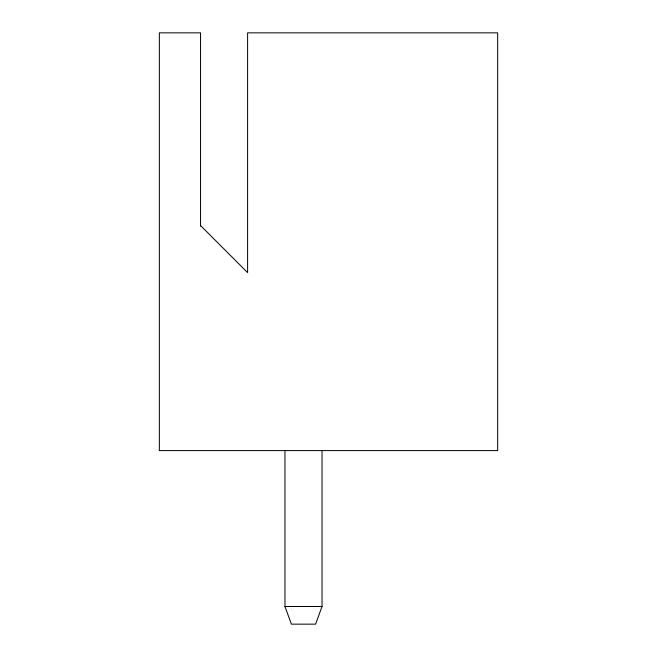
<?xml version="1.0" encoding="UTF-8"?>
<svg xmlns="http://www.w3.org/2000/svg" width="657" height="657" viewBox="0 0 657 657"><rect width="100%" height="100%" fill="white"/><g stroke="black" fill="none" stroke-linecap="round" stroke-linejoin="round"><path stroke-width="0.99" d="M322.029 450.587L322.029 606.501L315.598 624.15L291.388 624.15L284.966 606.501L284.966 450.587M284.966 606.501L322.029 606.501M200.533 225.54L247.599 272.606L247.599 32.85L497.653 32.85L497.653 450.587L159.347 450.587L159.347 32.85L200.533 32.85L200.533 226.082"/></g></svg>
